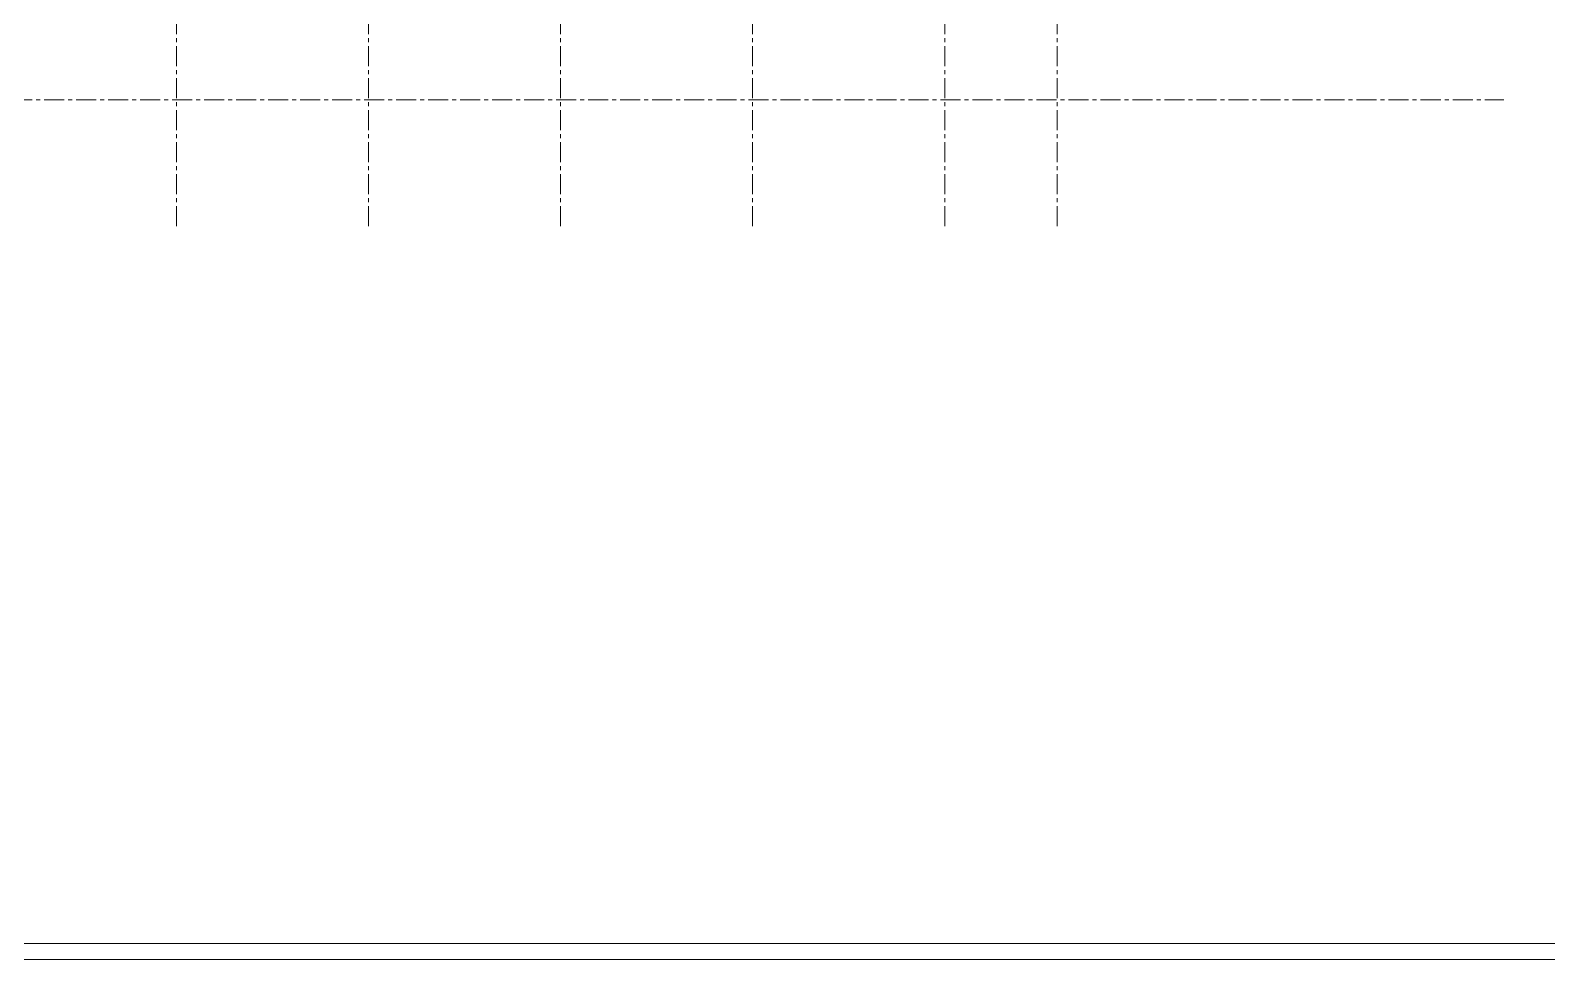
# Model space of a CAD drawing. Header units: millimetres. Extents: x -65527 to 8894748, y -37603 to 223697.
# Drawn here: x -21624 to 25800, y -37603 to -8593 of the extents above; entities that cross this region are included whole.
import ezdxf
from ezdxf import colors
from ezdxf.entities.mleader import LeaderData, LeaderLine
from ezdxf.math import Vec2, Vec3

# ---------------------------------------------------------------- set-up
doc = ezdxf.new("R2010")
doc.units = ezdxf.units.MM
doc.header["$LTSCALE"] = 10
doc.linetypes.add('CENTER', pattern=[2, 1.25, -0.25, 0.25, -0.25])
for name, color, linetype, lineweight in [('_0', 250, 'Continuous', 9), ('АР_Оси', 142, 'Continuous', 9), ('рамка', 251, 'Continuous', 13)]:
    doc.layers.add(name, color=color, linetype=linetype, lineweight=lineweight)
doc.styles.add('ISOCPEUR', font='isocpeur.ttf', dxfattribs={"width": 0.7})

# ---------------------------------------------------------------- blocks, each defined once
blk = doc.blocks.new('_DOTSMALL')
at = {"color": 0, "linetype": 'ByBlock', "const_width": 0.5}
blk.add_lwpolyline([(-0.0625, 0, 1), (0.0625, 0, 1)], format="xyb", close=True, dxfattribs=at)

msp = doc.modelspace()

# ---------------------------------------------------------------- linework, layer by layer
at = {"layer": 'АР_Оси', "linetype": 'CENTER', "ltscale": 50}
for p, q in [((-17063.4, 40918), (-17063.4, -14814.3)), ((-11063.4, 40918), (-11063.4, -14814.3)), ((-5063.4, 40918), (-5063.4, -14814.3)), ((936.6, 40918), (936.6, -14814.3)), ((6936.6, 40918), (6936.6, -14814.3)), ((10446.6, 40918), (10446.6, -14814.3)), ((-59197.1, -10759.4), (24400, -10759.4))]:
    msp.add_line(p, q, dxfattribs=at)
at = {"layer": 'рамка', "ltscale": 40, "transparency": 33554684}
for points in [[(53373.1, 46496.9), (-65526.9, 46496.9), (-65526.9, -37603.1), (53373.1, -37603.1)], [(52873.1, 45996.9), (-63526.9, 45996.9), (-63526.9, -37103.1), (52873.1, -37103.1)]]:
    msp.add_lwpolyline(points, close=True, dxfattribs=at)

# ---------------------------------------------------------------- leaders
at = {"layer": '_0'}
ml = msp.add_multileader_mtext('Standard', dxfattribs=at)
ml.set_content('+7,540', color=256, style='ISOCPEUR')
ml.set_leader_properties(color=256, linetype='Continuous', lineweight=-1)
ml.set_arrow_properties(name='DOTSMALL')
ml.build(insert=Vec2(0, 0))
ml.multileader.update_dxf_attribs({"has_text_frame": 1, "text_left_attachment_type": 4, "text_right_attachment_type": 4, "dogleg_length": 100, "arrow_head_size": 180})
ctx = ml.context
ctx.base_point, ctx.char_height, ctx.arrow_head_size, ctx.landing_gap_size, ctx.plane_origin = Vec3(-43663.3, -9353.3), 250, 180, 50, Vec3(-43937.5, -10620.8)
ctx.left_attachment, ctx.right_attachment = 4, 4
notes = []
notes.append((ctx, [(0, (0, 0, 0), (0, 0), (1, 0), 1, [])]))
ctx.mtext.insert, ctx.mtext.width, ctx.mtext.line_spacing_style, ctx.mtext.flow_direction = Vec3(-43613.3, -9019.9), 852.697, 2, 5
for ctx, leaders in notes:
    for number, flags, end, landing, length, lines in leaders:
        leader = LeaderData()
        leader.index, (leader.has_last_leader_line, leader.has_dogleg_vector, leader.attachment_direction) = number, flags
        leader.last_leader_point, leader.dogleg_vector, leader.dogleg_length = Vec3(end), Vec3(landing), length
        for number, points, colour, breaks in lines:
            line = LeaderLine()
            line.index, line.vertices, line.color, line.breaks = number, Vec3.list(points), colors.encode_raw_color(colour), breaks
            leader.lines.append(line)
        ctx.leaders.append(leader)

doc.saveas('drawing.dxf')
